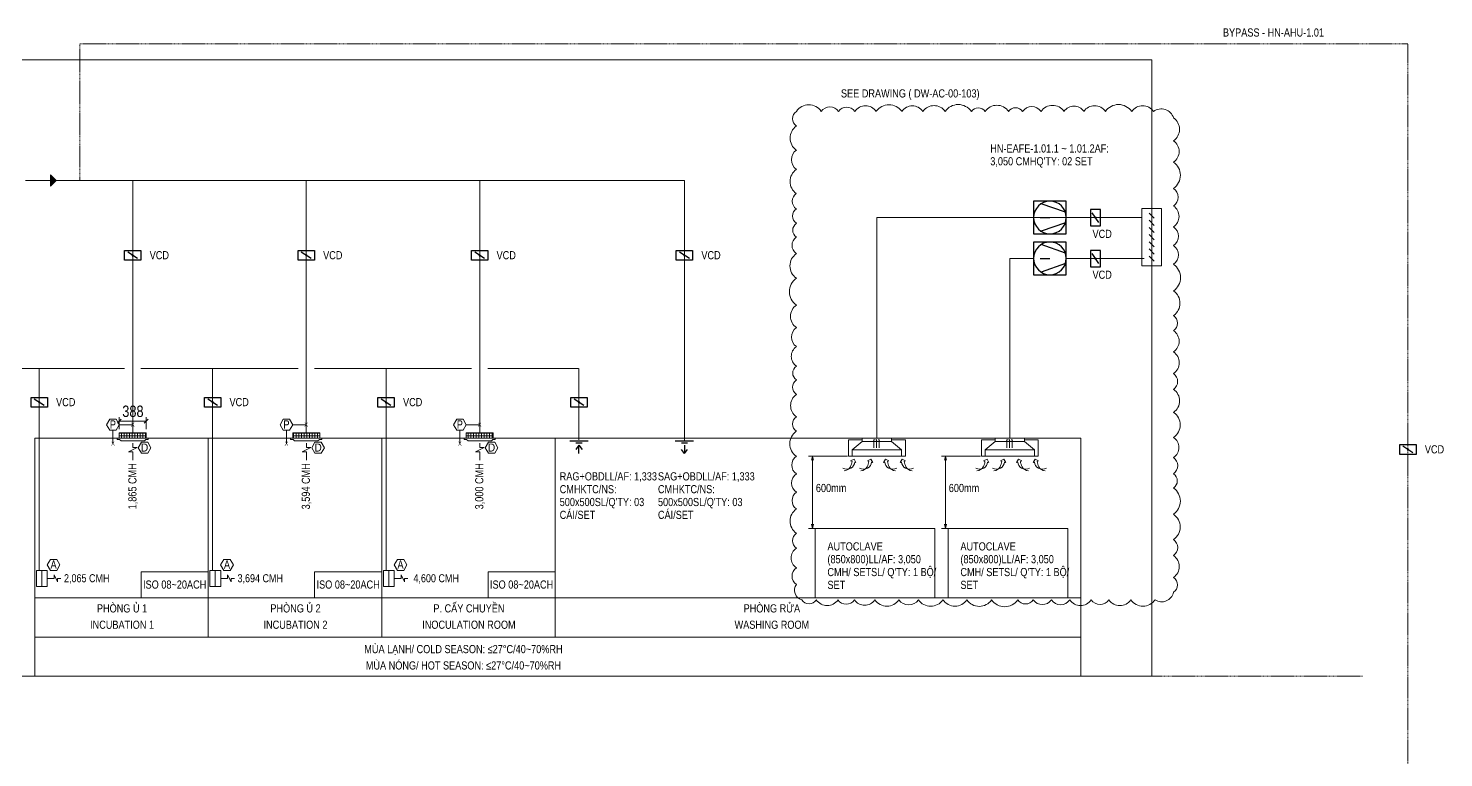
# Model space of a CAD drawing. Header units: millimetres. Extents: x -6903 to 29782, y 0 to 21062.
# Drawn here: x 9355 to 29782, y 10531 to 21062 of the extents above; entities that cross this region are included whole.
import ezdxf

# ---------------------------------------------------------------- set-up
doc = ezdxf.new("R2010")
doc.units = ezdxf.units.MM
doc.linetypes.add('IMPORT-DASHED _2_', pattern=[19.05, 12.7, -6.35])
for name, color, linetype, lineweight, true_color in [('2DL_SYM_i', 7, 'Continuous', 25, 0xffdf7f), ('AC_RA', 7, 'Continuous', 5, 0xa57c52), ('AC_SA', 7, 'Continuous', 5, 0x67a552), ('EAD', 6, 'Continuous', 5, 0xff00ff), ('GAS PIPE', 1, 'Continuous', 5, 0xff0000), ('SEAS-HLL-FAD', 3, 'Continuous', 5, 0x00ff00), ('SGSHP_01-24-DW-AC-00-109-Rev_00-SCHEMATIC DIAGRAM DUCTING OF AHU _ PAU SYSTEM FOR H_N LAB_dwg _2_', 7, 'Continuous', 5, 0x767676), ('TX-CO_', 2, 'Continuous', 5, 0xffff00), ('XANH', 5, 'Continuous', 5, 0x0000ff)]:
    doc.layers.add(name, color=color, linetype=linetype, lineweight=lineweight, true_color=true_color)
for name, color, linetype, lineweight in [('A-ANNO-DIMS', 7, 'Continuous', 9), ('A-ANNO-DIMS-110', 7, 'Continuous', 9), ('AC_TEXT', 7, 'Continuous', 5), ('LU_AB_SYM', 7, 'Continuous', 9), ('TEXT', 7, 'Continuous', 25)]:
    doc.layers.add(name, color=color, linetype=linetype, lineweight=lineweight)
doc.styles.add('Arial', font='arial.ttf', dxfattribs={"width": 0.8, "height": 253.968254})
doc.styles.add('Arial_1', font='arial.ttf', dxfattribs={"width": 0.9, "height": 125})
doc.styles.add('Arial_11', font='arial.ttf', dxfattribs={"width": 0.8, "height": 165})
doc.styles.add('Arial_2', font='arial.ttf', dxfattribs={"width": 0.8, "height": 118})
doc.styles.add('Arial_5', font='arial.ttf', dxfattribs={"width": 0.8, "height": 116.15625})
doc.styles.add('Arial_6', font='arial.ttf', dxfattribs={"width": 0.9, "height": 116.15625})
doc.dimstyles.new('AK_DIM_2_0_Arial_đỏ', dxfattribs={"dimscale": 304.8, "dimtxt": 168.342801, "dimasz": 0.180446, "dimexe": 0.180446, "dimexo": 0.180446, "dimgap": 0.036089, "dimtad": 1, "dimdec": 0, "dimzin": 0, "dimdsep": 46, "dimtxsty": 'Arial_11', "dimblk1": 'OBLIQUE', "dimblk2": 'OBLIQUE', "dimsah": 1, "dimcen": 0.09, "dimadec": 0, "dimazin": 0, "dimtfac": 1, "dimtdec": 4, "dimtix": 1, "dimtmove": 0, "dimatfit": 3, "dimfxl": 1, "dimtvp": 1, "dimtolj": 1, "dimtzin": 0, "dimarcsym": 2})

# ---------------------------------------------------------------- blocks, each defined once
blk = doc.blocks.new('SGSHP_01-24-DW-AC-00-109-Rev_00-SCHEMATIC DIAGRAM DUCTING OF AHU _ PAU SYSTEM FOR H_N LAB_dwg_2DLSD031-3196325-SƠ ĐỒ NGUYÊN LÝ HỆ THỐNG AHU')
at = {"layer": '2DL_SYM_i'}
blk.add_line((-0.4, -0.6), (0.4, 0.6), dxfattribs=at)
at = {"layer": '2DL_SYM_i', "flags": 128}
for points in [[(-0.6, 1), (0.6, 1), (0.6, -1), (-0.6, -1)], [(-0.6, 1), (0.6, 1), (0.6, -1), (-0.6, -1)], [(0.06, 0), (0.06, 0.02), (0.06, 0.03), (0.05, 0.05), (0.03, 0.06), (0.02, 0.06), (0, 0.06), (-0.02, 0.06), (-0.03, 0.06), (-0.05, 0.05), (-0.06, 0.03), (-0.06, 0.02), (-0.06, 0), (-0.06, -0.02), (-0.06, -0.03), (-0.05, -0.05), (-0.03, -0.06), (-0.02, -0.06), (0, -0.06), (0.02, -0.06), (0.03, -0.06), (0.05, -0.05), (0.06, -0.03), (0.06, -0.02)]]:
    blk.add_lwpolyline(points, close=True, dxfattribs=at)
blk = doc.blocks.new('SGSHP_01-24-DW-AC-00-109-Rev_00-SCHEMATIC DIAGRAM DUCTING OF AHU _ PAU SYSTEM FOR H_N LAB_dwg_ATT-3196327-SƠ ĐỒ NGUYÊN LÝ HỆ THỐNG AHU')
at = {"layer": 'AC_RA', "flags": 128}
blk.add_lwpolyline([(198, 0), (99, 171), (-99, 171), (-198, 0), (-99, -171), (99, -171)], close=True, dxfattribs=at)
blk = doc.blocks.new('SGSHP_01-24-DW-AC-00-109-Rev_00-SCHEMATIC DIAGRAM DUCTING OF AHU _ PAU SYSTEM FOR H_N LAB_dwg_HOI CHAN-3196328-SƠ ĐỒ NGUYÊN LÝ HỆ THỐNG AHU')
at = {"layer": 'AC_RA', "flags": 128}
for points in [[(0, 0), (167, 0), (167, 501), (0, 501)], [(167, 0), (334, 0), (334, 501), (167, 501)]]:
    blk.add_lwpolyline(points, close=True, dxfattribs=at)
blk.add_lwpolyline([(761, 250), (655, 250), (655, 144), (548, 357), (548, 250), (441, 250), (334, 250)], dxfattribs=at)
blk.add_blockref('SGSHP_01-24-DW-AC-00-109-Rev_00-SCHEMATIC DIAGRAM DUCTING OF AHU _ PAU SYSTEM FOR H_N LAB_dwg_ATT-3196327-SƠ ĐỒ NGUYÊN LÝ HỆ THỐNG AHU', (531, 672))
at = {"layer": 'TEXT', "insert": (531, 809), "char_height": 254, "width": 220.76, "attachment_point": 2, "line_spacing_factor": 0.941778, "style": 'Arial'}
blk.add_mtext('A', dxfattribs=at)
blk = doc.blocks.new('SGSHP_01-24-DW-AC-00-109-Rev_00-SCHEMATIC DIAGRAM DUCTING OF AHU _ PAU SYSTEM FOR H_N LAB_dwg_FILTER-3196329-SƠ ĐỒ NGUYÊN LÝ HỆ THỐNG AHU')
at = {"layer": 'AC_SA', "true_color": 0x808080}
h = blk.add_hatch(dxfattribs=at)
h.set_pattern_fill('FP_1', color=8, style=0, pattern_type=2)
h.set_pattern_definition([(0, (14085.954, -165209.64), (0, 50), []), (90, (14085.954, -165209.64), (-50, 3e-15), [])])
h.paths.add_polyline_path([(100, 250), (0, 250), (0, -250), (100, -250)])
at = {"layer": 'AC_SA', "flags": 128}
for points in [[(150, 217), (127, 245), (127, 290), (100, 290), (100, -290), (127, -290), (127, -245), (150, -217)], [(100, -250), (0, -250), (0, 250), (100, 250)]]:
    blk.add_lwpolyline(points, close=True, dxfattribs=at)
blk = doc.blocks.new('SGSHP_01-24-DW-AC-00-109-Rev_00-SCHEMATIC DIAGRAM DUCTING OF AHU _ PAU SYSTEM FOR H_N LAB_dwg_SAG H-3196330-SƠ ĐỒ NGUYÊN LÝ HỆ THỐNG AHU')
at = {"layer": 'AC_SA'}
blk.add_line((-615, 246), (-615, -171), dxfattribs=at)
at = {"layer": 'AC_SA', "flags": 128}
for points in [[(-417, 417), (-516, 246), (-714, 246), (-813, 417), (-714, 589), (-516, 589), (-417, 417), (0, 417)], [(5, -153), (5, -287), (138, -287), (-129, -420), (5, -420), (5, -554), (5, -688)]]:
    blk.add_lwpolyline(points, dxfattribs=at)
blk.add_lwpolyline([(566, -299), (467, -128), (269, -128), (170, -299), (269, -470), (467, -470)], close=True, dxfattribs=at)
at = {"xscale": 1.669647122500464, "yscale": 1.669647122500464, "zscale": 1.669647122500464, "rotation": 270}
blk.add_blockref('SGSHP_01-24-DW-AC-00-109-Rev_00-SCHEMATIC DIAGRAM DUCTING OF AHU _ PAU SYSTEM FOR H_N LAB_dwg_FILTER-3196329-SƠ ĐỒ NGUYÊN LÝ HỆ THỐNG AHU', (0, 167), dxfattribs=at)
at = {"layer": 'AC_SA', "char_height": 125, "width": 123.96, "attachment_point": 2, "line_spacing_factor": 0.941778, "style": 'Arial_1'}
for insert in [(0, 485), (-615, -104)]:
    blk.add_mtext('X', dxfattribs=dict(at, insert=insert))
at = {"layer": 'AC_TEXT', "color": 51, "true_color": 0xffff7f, "insert": (-615, 554), "char_height": 254, "width": 223.87, "attachment_point": 2, "line_spacing_factor": 0.941778, "style": 'Arial'}
blk.add_mtext('P', dxfattribs=at)
blk = doc.blocks.new('SGSHP_01-24-DW-AC-00-109-Rev_00-SCHEMATIC DIAGRAM DUCTING OF AHU _ PAU SYSTEM FOR H_N LAB_dwg_CPLS_391-3196334-SƠ ĐỒ NGUYÊN LÝ HỆ THỐNG AHU')
at = {"layer": '2DL_SYM_i'}
for p, q in [((0.45, 0), (-0.45, 0)), ((0.15, -0.1), (-0.15, -0.1)), ((0, -0.6), (-0.15, -0.4))]:
    blk.add_line(p, q, dxfattribs=at)
at = {"layer": '2DL_SYM_i', "flags": 128}
blk.add_lwpolyline([(0, -0.2), (0, -0.6), (0.15, -0.4)], dxfattribs=at)
blk = doc.blocks.new('SGSHP_01-24-DW-AC-00-109-Rev_00-SCHEMATIC DIAGRAM DUCTING OF AHU _ PAU SYSTEM FOR H_N LAB_dwg_2DLU_232-V1-SƠ ĐỒ NGUYÊN LÝ HỆ THỐNG AHU')
at = {"layer": 'LU_AB_SYM'}
for points in [[(-2, 2), (0, 0), (-2, -2)], [(-2, 2), (-2, -2), (0, 0)]]:
    blk.add_hatch(color=256, dxfattribs=at).paths.add_polyline_path(points)
for p, q in [((-2, 2), (0, 0)), ((-2, -2), (-2, 2)), ((-2, 2), (-2, -2)), ((0, 0), (-2, 2)), ((0, 0), (-2, -2)), ((-2, -2), (0, 0))]:
    blk.add_line(p, q, dxfattribs=at)
at = {"layer": 'LU_AB_SYM', "flags": 128}
blk.add_lwpolyline([(0, 0), (-2, 2), (-2, -2)], close=True, dxfattribs=at)
blk = doc.blocks.new('SGSHP_01-24-DW-AC-00-109-Rev_00-SCHEMATIC DIAGRAM DUCTING OF AHU _ PAU SYSTEM FOR H_N LAB_dwg__Open30-3196336-SƠ ĐỒ NGUYÊN LÝ HỆ THỐNG AHU')
at = {"layer": 'SEAS-HLL-FAD'}
blk.add_line((0, 0), (-1, 0), dxfattribs=at)
at = {"layer": 'SEAS-HLL-FAD', "flags": 128}
blk.add_lwpolyline([(-1, 0.267949), (0, 0), (-1, -0.267949)], dxfattribs=at)
blk = doc.blocks.new('SGSHP_01-24-DW-AC-00-109-Rev_00-SCHEMATIC DIAGRAM DUCTING OF AHU _ PAU SYSTEM FOR H_N LAB_dwg__Open30-3196337-SƠ ĐỒ NGUYÊN LÝ HỆ THỐNG AHU')
at = {"layer": 'SEAS-HLL-FAD'}
blk.add_line((0, 0), (-1, 0), dxfattribs=at)
at = {"layer": 'SEAS-HLL-FAD', "flags": 128}
blk.add_lwpolyline([(-1, 0.267949), (0, 0), (-1, -0.267949)], dxfattribs=at)
blk = doc.blocks.new('SGSHP_01-24-DW-AC-00-109-Rev_00-SCHEMATIC DIAGRAM DUCTING OF AHU _ PAU SYSTEM FOR H_N LAB_dwg_2DLSD077-3196338-SƠ ĐỒ NGUYÊN LÝ HỆ THỐNG AHU')
at = {"layer": '2DL_SYM_i'}
for p, q in [((-0.6, 0), (0, 0)), ((0.948, 0.318), (-0.543, 0.84)), ((0.948, -0.318), (-0.543, -0.84))]:
    blk.add_line(p, q, dxfattribs=at)
at = {"layer": '2DL_SYM_i', "flags": 128}
blk.add_lwpolyline([(-1, 1), (1, 1), (1, -1), (-1, -1)], close=True, dxfattribs=at)
at = {"layer": '2DL_SYM_i'}
blk.add_circle((0, 0), 1, dxfattribs=at)
blk = doc.blocks.new('SGSHP_01-24-DW-AC-00-109-Rev_00-SCHEMATIC DIAGRAM DUCTING OF AHU _ PAU SYSTEM FOR H_N LAB_dwg_2DLSD031-3196339-SƠ ĐỒ NGUYÊN LÝ HỆ THỐNG AHU')
at = {"layer": '2DL_SYM_i'}
blk.add_line((-0.4, -0.6), (0.4, 0.6), dxfattribs=at)
at = {"layer": '2DL_SYM_i', "flags": 128}
for points in [[(-0.6, 1), (0.6, 1), (0.6, -1), (-0.6, -1)], [(-0.6, 1), (0.6, 1), (0.6, -1), (-0.6, -1)], [(0.06, 0), (0.06, 0.02), (0.06, 0.03), (0.05, 0.05), (0.03, 0.06), (0.02, 0.06), (0, 0.06), (-0.02, 0.06), (-0.03, 0.06), (-0.05, 0.05), (-0.06, 0.03), (-0.06, 0.02), (-0.06, 0), (-0.06, -0.02), (-0.06, -0.03), (-0.05, -0.05), (-0.03, -0.06), (-0.02, -0.06), (0, -0.06), (0.02, -0.06), (0.03, -0.06), (0.05, -0.05), (0.06, -0.03), (0.06, -0.02)]]:
    blk.add_lwpolyline(points, close=True, dxfattribs=at)
blk = doc.blocks.new('SGSHP_01-24-DW-AC-00-109-Rev_00-SCHEMATIC DIAGRAM DUCTING OF AHU _ PAU SYSTEM FOR H_N LAB_dwg _2_-3196323-SƠ ĐỒ NGUYÊN LÝ HỆ THỐNG AHU')
at = {"lineweight": 5}
for p, q in [((25531, 18393), (25605, 18319)), ((25531, 18290), (25605, 18216)), ((25531, 18187), (25605, 18113)), ((25531, 18083), (25605, 18010)), ((25531, 17980), (25605, 17906)), ((25531, 17877), (25605, 17803)), ((25531, 17774), (25605, 17700)), ((9448, 15144), (10668, 15144)), ((10668, 15144), (11056, 15144)), ((11952, 15144), (13172, 15144)), ((13172, 15144), (13559, 15144)), ((14455, 15144), (15675, 15144)), ((15675, 15144), (16063, 15144))]:
    blk.add_line(p, q, dxfattribs=at)
at = {"color": 8, "linetype": 'IMPORT-DASHED _2_', "lineweight": 5, "true_color": 0x808080}
blk.add_line((-1438, 11707), (28612, 11707), dxfattribs=at)
at = {"lineweight": 5, "flags": 128}
for points in [[(0, 20608), (25568, 20608), (25568, 11707), (0, 11707), (0, 20608)], [(11056, 15144), (11952, 15144), (11952, 12840), (9448, 12840), (9448, 15144)], [(13559, 15144), (14455, 15144), (14455, 12840), (11952, 12840), (11952, 15144)], [(16063, 15144), (16958, 15144), (16958, 12840), (14455, 12840), (14455, 15144)]]:
    blk.add_lwpolyline(points, dxfattribs=at)
at = {"color": 8, "lineweight": 5, "true_color": 0x767676, "flags": 128}
blk.add_lwpolyline([(25427, 18459), (25427, 17633), (25710, 17633), (25710, 18459)], close=True, dxfattribs=at)
at = {"lineweight": 5, "flags": 128}
for points in [[(25427, 18459), (25710, 18459), (25710, 17633), (25427, 17633)], [(16958, 15144), (24546, 15144), (24546, 12840), (16958, 12840)], [(9448, 12840), (11952, 12840), (11952, 12273), (9448, 12273)], [(11952, 12840), (14455, 12840), (14455, 12273), (11952, 12273)], [(14455, 12840), (16958, 12840), (16958, 12273), (14455, 12273)], [(16958, 12840), (24546, 12840), (24546, 12273), (16958, 12273)], [(9448, 12273), (24546, 12273), (24546, 11707), (9448, 11707)]]:
    blk.add_lwpolyline(points, close=True, dxfattribs=at)
at = {"color": 8, "lineweight": 5, "true_color": 0x808080, "flags": 128}
for points in [[(10983, 13213), (11952, 13213), (11952, 12840), (10983, 12840)], [(13487, 13213), (14455, 13213), (14455, 12840), (13487, 12840)], [(15990, 13213), (16958, 13213), (16958, 12840), (15990, 12840)]]:
    blk.add_lwpolyline(points, close=True, dxfattribs=at)
at = {"layer": '2DL_SYM_i'}
for p, q in [((17435, 15100), (17169, 15100)), ((17346, 15071), (17258, 15071)), ((17302, 15041), (17258, 14982))]:
    blk.add_line(p, q, dxfattribs=at)
at = {"layer": '2DL_SYM_i', "flags": 128}
blk.add_lwpolyline([(17302, 14923), (17302, 15041), (17346, 14982)], dxfattribs=at)
at = {"layer": 'AC_RA'}
for p, q in [((10980, 16149), (13248, 16149)), ((12015, 16149), (12015, 13235)), ((13484, 16149), (15751, 16149)), ((14518, 16149), (14518, 13235)), ((15987, 16149), (17297, 16149)), ((17302, 16149), (17302, 15120))]:
    blk.add_line(p, q, dxfattribs=at)
at = {"layer": 'AC_RA', "flags": 128}
for points in [[(1452, 18864), (1452, 16149), (10744, 16149)], [(9512, 13235), (9512, 16149), (9512, 13235)]]:
    blk.add_lwpolyline(points, dxfattribs=at)
at = {"layer": 'AC_SA', "flags": 128}
for points in [[(9316, 18864), (18824, 18864), (18824, 15100)], [(10862, 18864), (10862, 15811), (10862, 15221)], [(13366, 18864), (13366, 15811), (13366, 15221)], [(15869, 18864), (15869, 15811), (15869, 15221)]]:
    blk.add_lwpolyline(points, dxfattribs=at)
at = {"layer": 'EAD'}
blk.add_line((24335, 17740), (25461, 17740), dxfattribs=at)
at = {"layer": 'EAD', "flags": 128}
for points in [[(21602, 15143), (21602, 18330), (25427, 18330)], [(23520, 15143), (23520, 17740), (23863, 17740)]]:
    blk.add_lwpolyline(points, dxfattribs=at)
for points in [[(20710, 13842), (22437, 13842), (22437, 12840), (20710, 12840)], [(22628, 13842), (24355, 13842), (24355, 12840), (22628, 12840)]]:
    blk.add_lwpolyline(points, close=True, dxfattribs=at)
at = {"layer": 'GAS PIPE', "linetype": 'IMPORT-DASHED _2_', "flags": 128}
blk.add_lwpolyline([(10097, 18864), (10097, 20836), (29265, 20836), (29265, 9125), (10372, 9125), (10372, 7157)], dxfattribs=at)
at = {"layer": 'GAS PIPE'}
for centre, radius, start, end in [((20514, 19756), 130, 125, 235), ((20619, 19737), 219, 35, 145), ((20924, 19775), 153, 35, 145), ((21165, 19781), 142, 35, 145), ((21437, 19753), 190, 35, 145), ((21777, 19734), 225, 35, 145), ((22113, 19756), 186, 35, 145), ((22426, 19750), 196, 35, 145), ((22776, 19730), 231, 35, 145), ((23064, 19793), 121, 35, 145), ((23333, 19743), 208, 35, 145), ((23603, 19792), 123, 35, 145), ((23837, 19769), 163, 35, 145), ((24137, 19746), 203, 35, 145), ((24445, 19764), 173, 35, 145), ((24743, 19753), 191, 35, 145), ((25089, 19729), 232, 35, 145), ((25437, 19752), 192, 35, 145), ((25706, 19714), 185, 16.897, 126.897), ((20560, 19476), 211, 125, 235), ((25767, 19603), 202, 305, 55), ((25775, 19283), 188, 305, 55), ((20537, 19164), 170, 125, 235), ((20561, 18850), 213, 125, 235), ((25751, 18940), 231, 305, 55), ((20516, 18565), 135, 125, 235), ((25794, 18623), 156, 305, 55), ((20512, 18351), 127, 125, 235), ((25778, 18345), 184, 305, 55), ((20509, 18146), 122, 125, 235), ((25789, 18060), 164, 305, 55), ((20522, 17928), 145, 125, 235), ((20564, 17631), 217, 125, 235), ((25788, 17790), 166, 305, 55), ((25749, 17462), 234, 305, 55), ((20575, 17259), 237, 125, 235), ((25759, 17093), 217, 305, 55), ((20553, 16903), 198, 125, 235), ((25807, 16805), 133, 305, 55), ((20536, 16603), 168, 125, 235), ((25776, 16543), 187, 305, 55), ((20538, 16324), 172, 125, 235), ((25774, 16233), 191, 305, 55), ((20509, 16084), 122, 125, 235), ((20512, 15880), 127, 125, 235), ((25803, 15963), 139, 305, 55), ((20552, 15614), 196, 125, 235), ((25767, 15683), 203, 305, 55), ((20513, 15348), 128, 125, 235), ((25757, 15336), 221, 305, 55), ((20565, 15063), 220, 125, 235), ((25782, 15010), 177, 305, 55), ((20528, 14756), 155, 125, 235), ((25801, 14748), 143, 305, 55), ((20533, 14496), 163, 125, 235), ((25811, 14527), 126, 305, 55), ((20524, 14242), 147, 125, 235), ((25751, 14235), 230, 305, 55), ((20561, 13947), 213, 125, 235), ((25754, 13863), 224, 305, 55), ((20515, 13664), 132, 125, 235), ((20539, 13414), 174, 125, 235), ((25803, 13565), 140, 305, 55), ((25772, 13291), 193, 305, 55), ((20523, 13152), 146, 125, 235), ((25808, 13026), 131, 305, 55), ((20556, 12948), 144, 144.0951, 254.0951), ((25711, 12957), 176, 237.3585, 347.3585), ((20622, 12883), 129, 215, 325), ((20884, 12918), 191, 215, 325), ((21159, 12892), 145, 215, 325), ((21425, 12912), 179, 215, 325), ((21746, 12931), 212, 215, 325), ((22060, 12907), 171, 215, 325), ((22378, 12933), 216, 215, 325), ((22728, 12930), 211, 215, 325), ((23079, 12934), 218, 215, 325), ((23446, 12941), 230, 215, 325), ((23746, 12887), 137, 215, 325), ((23989, 12900), 159, 215, 325), ((24252, 12902), 162, 215, 325), ((24540, 12917), 189, 215, 325), ((24822, 12898), 156, 215, 325), ((25108, 12919), 193, 215, 325), ((25441, 12932), 214, 215, 325)]:
    blk.add_arc(centre, radius, start, end, dxfattribs=at)
at = {"layer": 'SEAS-HLL-FAD', "color": 8, "true_color": 0x808080}
for p, q in [((21177, 14884), (20614, 14884)), ((20673, 14825), (20673, 13901)), ((23095, 14884), (22533, 14884)), ((22592, 14825), (22592, 13901)), ((20710, 13842), (20614, 13842)), ((22628, 13842), (22533, 13842))]:
    blk.add_line(p, q, dxfattribs=at)
at = {"layer": 'XANH'}
for p, q in [((21391, 15119), (21391, 15096)), ((23310, 15119), (23310, 15096)), ((21957, 14978), (21247, 14978)), ((23875, 14978), (23166, 14978))]:
    blk.add_line(p, q, dxfattribs=at)
at = {"layer": 'XANH', "color": 1, "true_color": 0xff0000}
for p, q in [((21559, 15126), (21567, 15113)), ((21596, 15126), (21603, 15113)), ((21634, 15126), (21641, 15113)), ((23478, 15126), (23485, 15113)), ((23514, 15126), (23521, 15113)), ((23552, 15126), (23559, 15113))]:
    blk.add_line(p, q, dxfattribs=at)
at = {"layer": 'XANH', "flags": 128}
for points in [[(21813, 15120), (22013, 15120), (22013, 14884), (21191, 14884), (21191, 15120), (21391, 15120)], [(21391, 15119), (21391, 15143), (21813, 15143), (21813, 15119)], [(21957, 14884), (21957, 14978), (21813, 15096), (21813, 15120)], [(23731, 15120), (23931, 15120), (23931, 14884), (23109, 14884), (23109, 15120), (23310, 15120)], [(23310, 15119), (23310, 15143), (23731, 15143), (23731, 15119)], [(23875, 14884), (23875, 14978), (23731, 15096), (23731, 15120)], [(21247, 14884), (21247, 14978), (21391, 15096), (21813, 15096)], [(23166, 14884), (23166, 14978), (23310, 15096), (23731, 15096)]]:
    blk.add_lwpolyline(points, dxfattribs=at)
at = {"layer": 'XANH', "color": 1, "true_color": 0xff0000, "flags": 128}
for points in [[(21559, 15007), (21559, 15126), (21552, 15113)], [(21596, 15007), (21596, 15126), (21588, 15113)], [(21634, 15007), (21634, 15126), (21627, 15113)], [(23478, 15007), (23478, 15126), (23471, 15113)], [(23514, 15007), (23514, 15126), (23507, 15113)], [(23552, 15007), (23552, 15126), (23545, 15113)], [(21281, 14799), (21300, 14793), (21272, 14839), (21223, 14815), (21243, 14809)], [(21523, 14799), (21542, 14793), (21515, 14839), (21466, 14815), (21485, 14809)], [(21716, 14799), (21697, 14793), (21725, 14839), (21774, 14815), (21754, 14809)], [(21958, 14799), (21939, 14793), (21967, 14839), (22016, 14815), (21996, 14809)], [(23199, 14799), (23218, 14793), (23191, 14839), (23142, 14815), (23161, 14809)], [(23441, 14799), (23461, 14793), (23433, 14839), (23384, 14815), (23403, 14809)], [(23634, 14799), (23615, 14793), (23643, 14839), (23692, 14815), (23672, 14809)], [(23877, 14799), (23857, 14793), (23885, 14839), (23934, 14815), (23915, 14809)]]:
    blk.add_lwpolyline(points, dxfattribs=at)
at = {"layer": 'XANH', "color": 1, "true_color": 0xff0000}
for centre, radius, start, end in [((21168, 14825), 128, 242.335, 296.649), ((21116, 14790), 119, 275.5782, 329.9841), ((20951, 14854), 295, 335.2509, 351.2953), ((21178, 14802), 103, 297.7158, 358.1775), ((21411, 14825), 128, 242.335, 296.649), ((21358, 14790), 119, 275.5782, 329.9841), ((21194, 14854), 295, 335.2509, 351.2953), ((21420, 14802), 103, 297.7158, 358.1775), ((21819, 14802), 103, 181.8225, 242.2842), ((22045, 14854), 295, 188.7047, 204.7491), ((21829, 14825), 128, 243.351, 297.665), ((21881, 14790), 119, 210.0159, 264.4218), ((22062, 14802), 103, 181.8225, 242.2842), ((22288, 14854), 295, 188.7047, 204.7491), ((22071, 14825), 128, 243.351, 297.665), ((22123, 14790), 119, 210.0159, 264.4218), ((23087, 14825), 128, 242.335, 296.649), ((23034, 14790), 119, 275.5782, 329.9841), ((22870, 14854), 295, 335.2509, 351.2953), ((23096, 14802), 103, 297.7158, 358.1775), ((23329, 14825), 128, 242.335, 296.649), ((23277, 14790), 119, 275.5782, 329.9841), ((23112, 14854), 295, 335.2509, 351.2953), ((23338, 14802), 103, 297.7158, 358.1775), ((23738, 14802), 103, 181.8225, 242.2842), ((23964, 14854), 295, 188.7047, 204.7491), ((23747, 14825), 128, 243.351, 297.665), ((23799, 14790), 119, 210.0159, 264.4218), ((23980, 14802), 103, 181.8225, 242.2842), ((24206, 14854), 295, 188.7047, 204.7491), ((23989, 14825), 128, 243.351, 297.665), ((24041, 14790), 119, 210.0159, 264.4218)]:
    blk.add_arc(centre, radius, start, end, dxfattribs=at)
at = {"extrusion": (0, 0, -1)}
for name, p, xscale, yscale, zscale, rotation in [('SGSHP_01-24-DW-AC-00-109-Rev_00-SCHEMATIC DIAGRAM DUCTING OF AHU _ PAU SYSTEM FOR H_N LAB_dwg_2DLU_232-V1-SƠ ĐỒ NGUYÊN LÝ HỆ THỐNG AHU', (-9755, 18864), 40.45582801025012, 40.45582801025012, -40.45582801025012, 180), ('SGSHP_01-24-DW-AC-00-109-Rev_00-SCHEMATIC DIAGRAM DUCTING OF AHU _ PAU SYSTEM FOR H_N LAB_dwg_2DLSD077-3196338-SƠ ĐỒ NGUYÊN LÝ HỆ THỐNG AHU', (-24099, 18330), 236, 236, -236, 180), ('SGSHP_01-24-DW-AC-00-109-Rev_00-SCHEMATIC DIAGRAM DUCTING OF AHU _ PAU SYSTEM FOR H_N LAB_dwg_2DLSD077-3196338-SƠ ĐỒ NGUYÊN LÝ HỆ THỐNG AHU', (-24099, 17740), 236, 236, -236, 180), ('SGSHP_01-24-DW-AC-00-109-Rev_00-SCHEMATIC DIAGRAM DUCTING OF AHU _ PAU SYSTEM FOR H_N LAB_dwg__Open30-3196336-SƠ ĐỒ NGUYÊN LÝ HỆ THỐNG AHU', (-20673, 13842), 59.00000000000001, 59.00000000000001, -59.00000000000001, 270.000083460782), ('SGSHP_01-24-DW-AC-00-109-Rev_00-SCHEMATIC DIAGRAM DUCTING OF AHU _ PAU SYSTEM FOR H_N LAB_dwg__Open30-3196336-SƠ ĐỒ NGUYÊN LÝ HỆ THỐNG AHU', (-22592, 13842), 59.00000000000001, 59.00000000000001, -59.00000000000001, 270.000083460782)]:
    blk.add_blockref(name, p, dxfattribs=dict(at, xscale=xscale, yscale=yscale, zscale=zscale, rotation=rotation))
at = {"extrusion": (0, 0, -1), "xscale": 118, "yscale": 118, "zscale": -118}
for p in [(-24757, 18328), (-24757, 17738)]:
    blk.add_blockref('SGSHP_01-24-DW-AC-00-109-Rev_00-SCHEMATIC DIAGRAM DUCTING OF AHU _ PAU SYSTEM FOR H_N LAB_dwg_2DLSD031-3196339-SƠ ĐỒ NGUYÊN LÝ HỆ THỐNG AHU', p, dxfattribs=at)
at = {"rotation": 90}
for name, p, xscale, yscale, zscale in [('SGSHP_01-24-DW-AC-00-109-Rev_00-SCHEMATIC DIAGRAM DUCTING OF AHU _ PAU SYSTEM FOR H_N LAB_dwg_2DLSD031-3196325-SƠ ĐỒ NGUYÊN LÝ HỆ THỐNG AHU', (10862, 17783), 118, 118, 118), ('SGSHP_01-24-DW-AC-00-109-Rev_00-SCHEMATIC DIAGRAM DUCTING OF AHU _ PAU SYSTEM FOR H_N LAB_dwg_2DLSD031-3196325-SƠ ĐỒ NGUYÊN LÝ HỆ THỐNG AHU', (13366, 17783), 118, 118, 118), ('SGSHP_01-24-DW-AC-00-109-Rev_00-SCHEMATIC DIAGRAM DUCTING OF AHU _ PAU SYSTEM FOR H_N LAB_dwg_2DLSD031-3196325-SƠ ĐỒ NGUYÊN LÝ HỆ THỐNG AHU', (15869, 17783), 118, 118, 118), ('SGSHP_01-24-DW-AC-00-109-Rev_00-SCHEMATIC DIAGRAM DUCTING OF AHU _ PAU SYSTEM FOR H_N LAB_dwg_2DLSD031-3196325-SƠ ĐỒ NGUYÊN LÝ HỆ THỐNG AHU', (18824, 17783), 118, 118, 118), ('SGSHP_01-24-DW-AC-00-109-Rev_00-SCHEMATIC DIAGRAM DUCTING OF AHU _ PAU SYSTEM FOR H_N LAB_dwg_2DLSD031-3196325-SƠ ĐỒ NGUYÊN LÝ HỆ THỐNG AHU', (9512, 15662), 118, 118, 118), ('SGSHP_01-24-DW-AC-00-109-Rev_00-SCHEMATIC DIAGRAM DUCTING OF AHU _ PAU SYSTEM FOR H_N LAB_dwg_2DLSD031-3196325-SƠ ĐỒ NGUYÊN LÝ HỆ THỐNG AHU', (9512, 15662), 118, 118, 118), ('SGSHP_01-24-DW-AC-00-109-Rev_00-SCHEMATIC DIAGRAM DUCTING OF AHU _ PAU SYSTEM FOR H_N LAB_dwg_2DLSD031-3196325-SƠ ĐỒ NGUYÊN LÝ HỆ THỐNG AHU', (12015, 15662), 118, 118, 118), ('SGSHP_01-24-DW-AC-00-109-Rev_00-SCHEMATIC DIAGRAM DUCTING OF AHU _ PAU SYSTEM FOR H_N LAB_dwg_2DLSD031-3196325-SƠ ĐỒ NGUYÊN LÝ HỆ THỐNG AHU', (14518, 15662), 118, 118, 118), ('SGSHP_01-24-DW-AC-00-109-Rev_00-SCHEMATIC DIAGRAM DUCTING OF AHU _ PAU SYSTEM FOR H_N LAB_dwg_2DLSD031-3196325-SƠ ĐỒ NGUYÊN LÝ HỆ THỐNG AHU', (17302, 15662), 118, 118, 118), ('SGSHP_01-24-DW-AC-00-109-Rev_00-SCHEMATIC DIAGRAM DUCTING OF AHU _ PAU SYSTEM FOR H_N LAB_dwg_2DLSD031-3196325-SƠ ĐỒ NGUYÊN LÝ HỆ THỐNG AHU', (29265, 14980), 118, 118, 118), ('SGSHP_01-24-DW-AC-00-109-Rev_00-SCHEMATIC DIAGRAM DUCTING OF AHU _ PAU SYSTEM FOR H_N LAB_dwg__Open30-3196337-SƠ ĐỒ NGUYÊN LÝ HỆ THỐNG AHU', (20673, 14884), 59.00000000000001, 59.00000000000001, 59.00000000000001), ('SGSHP_01-24-DW-AC-00-109-Rev_00-SCHEMATIC DIAGRAM DUCTING OF AHU _ PAU SYSTEM FOR H_N LAB_dwg__Open30-3196337-SƠ ĐỒ NGUYÊN LÝ HỆ THỐNG AHU', (22592, 14884), 59.00000000000001, 59.00000000000001, 59.00000000000001)]:
    blk.add_blockref(name, p, dxfattribs=dict(at, xscale=xscale, yscale=yscale, zscale=zscale))
for name, p, xscale, yscale, zscale in [('SGSHP_01-24-DW-AC-00-109-Rev_00-SCHEMATIC DIAGRAM DUCTING OF AHU _ PAU SYSTEM FOR H_N LAB_dwg_SAG H-3196330-SƠ ĐỒ NGUYÊN LÝ HỆ THỐNG AHU', (10862, 15144), 0.464625, 0.464625, 0.464625), ('SGSHP_01-24-DW-AC-00-109-Rev_00-SCHEMATIC DIAGRAM DUCTING OF AHU _ PAU SYSTEM FOR H_N LAB_dwg_SAG H-3196330-SƠ ĐỒ NGUYÊN LÝ HỆ THỐNG AHU', (13366, 15144), 0.464625, 0.464625, 0.464625), ('SGSHP_01-24-DW-AC-00-109-Rev_00-SCHEMATIC DIAGRAM DUCTING OF AHU _ PAU SYSTEM FOR H_N LAB_dwg_SAG H-3196330-SƠ ĐỒ NGUYÊN LÝ HỆ THỐNG AHU', (15869, 15144), 0.464625, 0.464625, 0.464625), ('SGSHP_01-24-DW-AC-00-109-Rev_00-SCHEMATIC DIAGRAM DUCTING OF AHU _ PAU SYSTEM FOR H_N LAB_dwg_CPLS_391-3196334-SƠ ĐỒ NGUYÊN LÝ HỆ THỐNG AHU', (18824, 15100), 295, 295, 295), ('SGSHP_01-24-DW-AC-00-109-Rev_00-SCHEMATIC DIAGRAM DUCTING OF AHU _ PAU SYSTEM FOR H_N LAB_dwg_HOI CHAN-3196328-SƠ ĐỒ NGUYÊN LÝ HỆ THỐNG AHU', (9473, 13003), 0.464625, 0.464625, 0.464625), ('SGSHP_01-24-DW-AC-00-109-Rev_00-SCHEMATIC DIAGRAM DUCTING OF AHU _ PAU SYSTEM FOR H_N LAB_dwg_HOI CHAN-3196328-SƠ ĐỒ NGUYÊN LÝ HỆ THỐNG AHU', (11976, 13003), 0.464625, 0.464625, 0.464625), ('SGSHP_01-24-DW-AC-00-109-Rev_00-SCHEMATIC DIAGRAM DUCTING OF AHU _ PAU SYSTEM FOR H_N LAB_dwg_HOI CHAN-3196328-SƠ ĐỒ NGUYÊN LÝ HỆ THỐNG AHU', (14480, 13003), 0.464625, 0.464625, 0.464625)]:
    blk.add_blockref(name, p, dxfattribs=dict(xscale=xscale, yscale=yscale, zscale=zscale))
at = {"color": 6, "lineweight": 5, "true_color": 0xff00ff, "char_height": 118, "line_spacing_factor": 0.941778, "style": 'Arial_2'}
for s, insert, width, attachment_point in [('SEE DRAWING ( DW-AC-00-103)', (21083, 20181), 2366.34, 1), ("HN-EAFE-1.01.1 ~ 1.01.2AF: 3,050 CMHQ'TY: 02 SET", (23238, 19386), 1781.26, 1), ('VCD', (24853, 18153), 329.38, 2), ('VCD', (24853, 17563), 329.38, 2)]:
    blk.add_mtext(s, dxfattribs=dict(at, insert=insert, width=width, attachment_point=attachment_point))
at = {"lineweight": 5, "char_height": 118, "line_spacing_factor": 0.941778, "style": 'Arial_2'}
for s, insert, width, attachment_point in [('VCD', (11246, 17845), 329.38, 2), ('VCD', (13749, 17845), 329.38, 2), ('VCD', (16252, 17845), 329.38, 2), ('VCD', (19208, 17845), 329.38, 2), ('VCD', (9895, 15724), 329.38, 2), ('VCD', (12398, 15724), 329.38, 2), ('VCD', (14902, 15724), 329.38, 2), ('VCD', (29649, 15042), 329.38, 2), ('600mm', (20941, 14484), 520.08, 2), ('600mm', (22859, 14484), 520.08, 2), ("AUTOCLAVE (850x800)LL/AF: 3,050 CMH/ SETSL/ Q'TY: 1 B\\fArial|b0|i0|c254|p34|;\\W.8;Ộ/ SET", (20888, 13641), 1681.58, 1), ("AUTOCLAVE (850x800)LL/AF: 3,050 CMH/ SETSL/ Q'TY: 1 B\\fArial|b0|i0|c254|p34|;\\W.8;Ộ/ SET", (22807, 13641), 1681.58, 1), ('ISO 08~20ACH', (11467, 13090), 1079.16, 2), ('ISO 08~20ACH', (13971, 13090), 1079.16, 2), ('ISO 08~20ACH', (16474, 13090), 1079.16, 2), ('PHÒNG \\fArial|b0|i0|c254|p34|;\\W.8;Ủ 1', (10708, 12746), 858.12, 2), ('PHÒNG \\fArial|b0|i0|c254|p34|;\\W.8;Ủ 2', (13211, 12746), 858.12, 2), ('P. C\\fArial|b0|i0|c254|p34|;\\W.8;ẤY CHUYỀN', (15714, 12746), 1213.51, 2), ('PHÒNG R\\fArial|b0|i0|c254|p34|;\\W.8;ỬA', (20086, 12746), 965.03, 2), ('INCUBATION 1', (10708, 12510), 1092.16, 2), ('INCUBATION 2', (13211, 12510), 1092.16, 2), ('INOCULATION ROOM', (15714, 12510), 1594.9, 2), ('WASHING ROOM', (20086, 12510), 1274.18, 2), ('MÙA L\\fArial|b0|i0|c254|p34|;\\W.8;ẠNH/ COLD SEASON: ≤27°C/40~70%RH', (15635, 12158), 3384.82, 2), ('MÙA NÓNG/ HOT SEASON: ≤27°C/40~70%RH', (15635, 11922), 3332.82, 2)]:
    blk.add_mtext(s, dxfattribs=dict(at, insert=insert, width=width, attachment_point=attachment_point))
at = {"layer": 'TEXT', "line_spacing_factor": 0.941778}
for s, insert, char_height, width, attachment_point, style in [('D', (11033, 15067), 116, 125.14, 2, 'Arial_6'), ('D', (13537, 15067), 116, 125.14, 2, 'Arial_6'), ('D', (16040, 15067), 116, 125.14, 2, 'Arial_6'), ('  2,065 CMH', (9798, 13180), 116.16, 861.78, 1, 'Arial_5'), ('  3,694 CMH', (12302, 13180), 116.16, 861.78, 1, 'Arial_5'), ('   4,600 CMH', (14805, 13180), 116.16, 904.45, 1, 'Arial_5')]:
    blk.add_mtext(s, dxfattribs=dict(at, insert=insert, char_height=char_height, width=width, attachment_point=attachment_point, style=style))
at = {"layer": 'TEXT', "char_height": 118, "width": 788.78, "attachment_point": 3, "rotation": 90, "line_spacing_factor": 0.941778, "style": 'Arial_2'}
for s, insert in [('1,865 CMH', (10798, 14783)), ('3,594 CMH', (13301, 14783)), ('3,000 CMH', (15804, 14783))]:
    blk.add_mtext(s, dxfattribs=dict(at, insert=insert))
at = {"layer": 'TX-CO_', "color": 7, "char_height": 118, "attachment_point": 1, "line_spacing_factor": 0.941778, "style": 'Arial_2'}
for s, insert, width in [('BYPASS - HN-AHU-1.01', (26596, 21060), 1724.92), ("RAG+OBDLL/AF: 1,333 CMHKTC/NS: 500x500SL/Q'TY: 03 CÁI/SET", (17024, 14652), 1486.55), ("SAG+OBDLL/AF: 1,333 CMHKTC/NS: 500x500SL/Q'TY: 03 CÁI/SET", (18442, 14652), 1486.55)]:
    blk.add_mtext(s, dxfattribs=dict(at, insert=insert, width=width))
blk = doc.blocks.new('DIMBLOCK1-SƠ ĐỒ NGUYÊN LÝ HỆ THỐNG AHU')
at = {"layer": 'A-ANNO-DIMS-110', "color": 1, "true_color": 0xff0000}
for p, q in [((10668, 15390), (10641, 15362)), ((10668, 15390), (10668, 15445)), ((10668, 15390), (10696, 15417)), ((10668, 15390), (11056, 15390)), ((10668, 15390), (10668, 15276)), ((11056, 15390), (11029, 15362)), ((11056, 15390), (11056, 15445)), ((11056, 15390), (11084, 15417)), ((11056, 15390), (11056, 15276))]:
    blk.add_line(p, q, dxfattribs=at)
at = {"layer": 'A-ANNO-DIMS-110', "color": 0, "insert": (10711, 15615), "char_height": 165, "width": 363.62, "attachment_point": 1, "line_spacing_factor": 0.941778, "style": 'Arial_11'}
blk.add_mtext('388', dxfattribs=at)
blk = doc.blocks.new('_Oblique')
at = {"color": 0, "linetype": 'ByBlock', "lineweight": -2}
blk.add_line((-0.5, -0.5), (0.5, 0.5), dxfattribs=at)

msp = doc.modelspace()

# ---------------------------------------------------------------- block references
at = {"layer": 'SGSHP_01-24-DW-AC-00-109-Rev_00-SCHEMATIC DIAGRAM DUCTING OF AHU _ PAU SYSTEM FOR H_N LAB_dwg _2_', "color": 7}
msp.add_blockref('SGSHP_01-24-DW-AC-00-109-Rev_00-SCHEMATIC DIAGRAM DUCTING OF AHU _ PAU SYSTEM FOR H_N LAB_dwg _2_-3196323-SƠ ĐỒ NGUYÊN LÝ HỆ THỐNG AHU', (0, 0), dxfattribs=at)

# ---------------------------------------------------------------- dimensions: what is measured, and where the dimension line sits
at = {"layer": 'A-ANNO-DIMS', "color": 1, "true_color": 0xff0000}
dim = msp.add_linear_dim(base=(11056.2, 15389.6), p1=(10668.3, 15221.5), p2=(11056.2, 15221.5), dimstyle='AK_DIM_2_0_Arial_đỏ', override={"dimpost": '<>', "dimfxl": 387.879897}, dxfattribs=at)
dim.commit()
dim.dimension.update_dxf_attribs({"geometry": 'DIMBLOCK1-SƠ ĐỒ NGUYÊN LÝ HỆ THỐNG AHU', "text_midpoint": (10862.3, 15484.9)})

doc.saveas('drawing.dxf')
